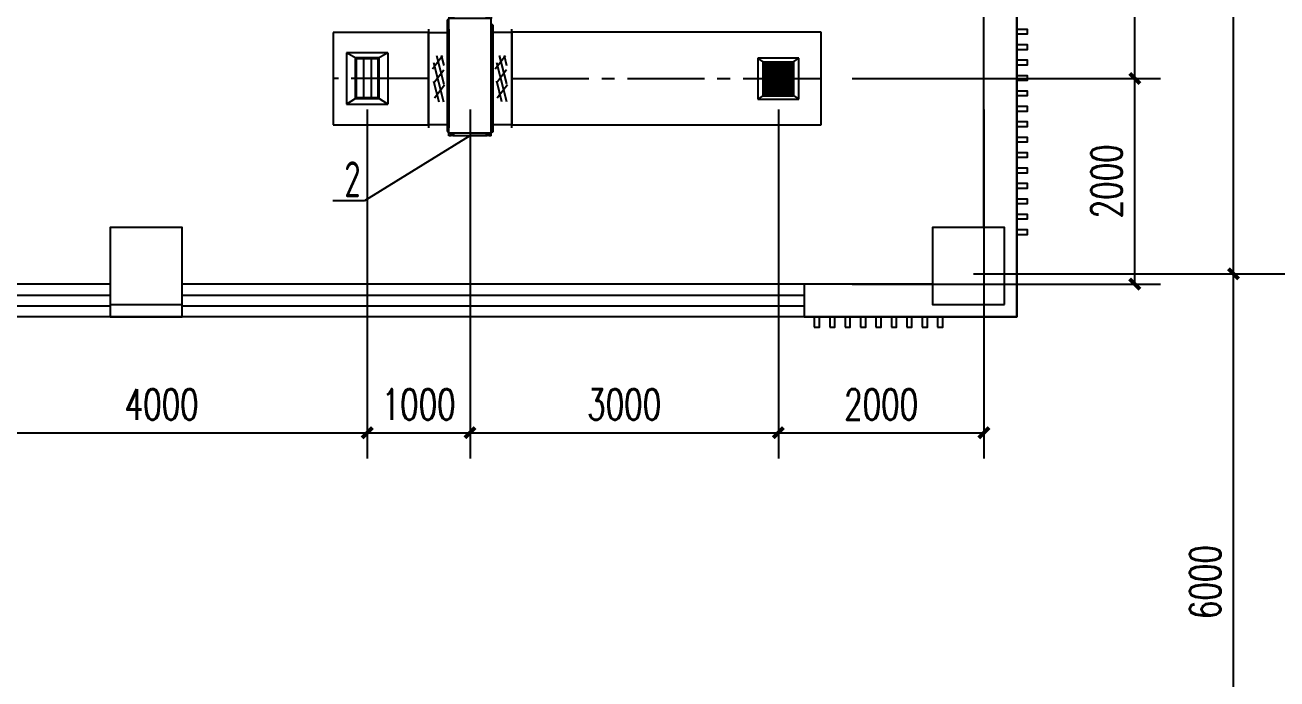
# Model space of a CAD drawing. Extents: x 1738143 to 1822243, y -608375 to -303375.
# Drawn here: x 1797160 to 1809341, y -586904 to -580542 of the extents above; entities that cross this region are included whole.
import ezdxf

# ---------------------------------------------------------------- set-up
doc = ezdxf.new("R2010")
doc.units = 0
doc.header["$LTSCALE"] = 1000
doc.header["$MEASUREMENT"] = 0
doc.linetypes.add('CENTER2', pattern=[1.125, 0.75, -0.125, 0.125, -0.125])
for name, color, linetype in [('AXIS', 3, 'Continuous'), ('COLUMN', 9, 'Continuous'), ('DUCT-排风风口', 7, 'Continuous'), ('DUCT-送风中心线', 5, 'CENTER2'), ('DUCT-送风法兰', 2, 'Continuous'), ('DUCT-送风管', 4, 'Continuous'), ('DUCT-送风管端线', 2, 'Continuous'), ('DUCT-送风阀门', 7, 'Continuous'), ('PUB_DIM', 3, 'Continuous'), ('TH_DIM', 3, 'Continuous'), ('TH_TEXT', 7, 'Continuous'), ('VRV-EQUIP', 7, 'Continuous'), ('WALL', 9, 'Continuous'), ('WINDOW', 4, 'Continuous')]:
    doc.layers.add(name, color=color, linetype=linetype)
doc.styles.add('_TCH_DIM_T3', font='SIMPLEX', dxfattribs={"width": 0.705882, "bigfont": 'GBCBIG'})
doc.styles.add('TSSD_Rein', font='Tssdeng.shx', dxfattribs={"width": 0.7, "bigfont": 'hztxt.shx'})
doc.dimstyles.new('_TCH_ARCH&&100', dxfattribs={"dimtxt": 297.5, "dimasz": 100, "dimexe": 250, "dimexo": 300, "dimgap": 126.25, "dimtad": 1, "dimdec": 0, "dimzin": 0, "dimdsep": 46, "dimtxsty": '_TCH_DIM_T3', "dimblk": 'ARCHTICK', "dimcen": 0.09, "dimclrt": 7, "dimazin": 2, "dimtfac": 1, "dimtdec": 0, "dimtix": 1, "dimtmove": 2, "dimatfit": 3, "dimfxl": 30, "dimtolj": 1, "dimtzin": 0, "dimarcsym": 0})

# ---------------------------------------------------------------- blocks, each defined once
blk = doc.blocks.new('_ArchTick')
at = {"color": 0, "linetype": 'ByBlock', "const_width": 0.4}
blk.add_lwpolyline([(-0.5, -0.5), (0.5, 0.5)], dxfattribs=at)
blk = doc.blocks.new('*D142')
at = {"layer": 'Defpoints', "color": 0, "transparency": 16777216}
for p in [(16304, 3281), (17636, 3281), (16304, -4719)]:
    blk.add_point(p, dxfattribs=at)
at = {"layer": 'PUB_DIM', "color": 0, "lineweight": -2, "transparency": 16777216}
for p, q in [((16604, 3281), (17886, 3281)), ((17636, -4719), (17636, 3281)), ((16604, -4719), (17886, -4719))]:
    blk.add_line(p, q, dxfattribs=at)
at = {"layer": 'PUB_DIM', "color": 0, "lineweight": -2, "transparency": 16777216, "xscale": 100, "yscale": 100, "zscale": 100}
for p, rotation in [((17636, 3281), 90), ((17636, -4719), 270)]:
    blk.add_blockref('_ArchTick', p, dxfattribs=dict(at, rotation=rotation))
at = {"layer": 'PUB_DIM', "color": 7, "transparency": 16777216, "insert": (17361, -719), "char_height": 297.5, "attachment_point": 5, "rotation": 90, "style": '_TCH_DIM_T3'}
blk.add_mtext('\\A1;8000', dxfattribs=at)
blk = doc.blocks.new('*D143')
at = {"layer": 'Defpoints', "color": 0, "transparency": 16777216}
for p in [(16304, -4719), (17636, -4719), (16304, -10719)]:
    blk.add_point(p, dxfattribs=at)
at = {"layer": 'PUB_DIM', "color": 0, "lineweight": -2, "transparency": 16777216}
for p, q in [((16604, -4719), (17886, -4719)), ((17636, -10719), (17636, -4719)), ((16604, -10719), (17886, -10719))]:
    blk.add_line(p, q, dxfattribs=at)
at = {"layer": 'PUB_DIM', "color": 0, "lineweight": -2, "transparency": 16777216, "xscale": 100, "yscale": 100, "zscale": 100}
for p, rotation in [((17636, -4719), 90), ((17636, -10719), 270)]:
    blk.add_blockref('_ArchTick', p, dxfattribs=dict(at, rotation=rotation))
at = {"layer": 'PUB_DIM', "color": 7, "transparency": 16777216, "insert": (17361, -7719), "char_height": 297.5, "attachment_point": 5, "rotation": 90, "style": '_TCH_DIM_T3'}
blk.add_mtext('\\A1;6000', dxfattribs=at)
blk = doc.blocks.new('*D289')
at = {"layer": 'Defpoints', "color": 0, "transparency": 16777216}
for p in [(16304, 3281), (17636, 3281), (16304, -4719)]:
    blk.add_point(p, dxfattribs=at)
at = {"layer": 'PUB_DIM', "color": 0, "lineweight": -2, "transparency": 16777216}
for p, q in [((16604, 3281), (17886, 3281)), ((17636, -4719), (17636, 3281)), ((16604, -4719), (17886, -4719))]:
    blk.add_line(p, q, dxfattribs=at)
at = {"layer": 'PUB_DIM', "color": 0, "lineweight": -2, "transparency": 16777216, "xscale": 100, "yscale": 100, "zscale": 100}
for p, rotation in [((17636, 3281), 90), ((17636, -4719), 270)]:
    blk.add_blockref('_ArchTick', p, dxfattribs=dict(at, rotation=rotation))
at = {"layer": 'PUB_DIM', "color": 7, "transparency": 16777216, "insert": (17361, -719), "char_height": 297.5, "attachment_point": 5, "rotation": 90, "style": '_TCH_DIM_T3'}
blk.add_mtext('\\A1;8000', dxfattribs=at)
blk = doc.blocks.new('*D290')
at = {"layer": 'Defpoints', "color": 0, "transparency": 16777216}
for p in [(16304, -4719), (17636, -4719), (16304, -10719)]:
    blk.add_point(p, dxfattribs=at)
at = {"layer": 'PUB_DIM', "color": 0, "lineweight": -2, "transparency": 16777216}
for p, q in [((16604, -4719), (17886, -4719)), ((17636, -10719), (17636, -4719)), ((16604, -10719), (17886, -10719))]:
    blk.add_line(p, q, dxfattribs=at)
at = {"layer": 'PUB_DIM', "color": 0, "lineweight": -2, "transparency": 16777216, "xscale": 100, "yscale": 100, "zscale": 100}
for p, rotation in [((17636, -4719), 90), ((17636, -10719), 270)]:
    blk.add_blockref('_ArchTick', p, dxfattribs=dict(at, rotation=rotation))
at = {"layer": 'PUB_DIM', "color": 7, "transparency": 16777216, "insert": (17361, -7719), "char_height": 297.5, "attachment_point": 5, "rotation": 90, "style": '_TCH_DIM_T3'}
blk.add_mtext('\\A1;6000', dxfattribs=at)
blk = doc.blocks.new('_FZHK')
blk.add_lwpolyline([(-0.5, -0.5), (0.5, -0.5), (0.5, 0.5), (-0.5, 0.5)], close=True)
blk = doc.blocks.new('$WINLIB2D$00000001')
at = {"color": 0}
for points in [[(-0.5, 0.5), (-0.5, -0.5)], [(-0.5, 0.5), (0.5, 0.5)], [(0.5, -0.5), (0.5, 0.5)], [(0.5, 0.1667), (-0.5, 0.1667)], [(0.5, -0.1667), (-0.5, -0.1667)], [(-0.5, -0.5), (0.5, -0.5)]]:
    blk.add_lwpolyline(points, dxfattribs=at)
blk = doc.blocks.new('*D599')
at = {"layer": 'Defpoints', "color": 0, "transparency": 16777216}
for p in [(16304, 3281), (17636, 3281), (16304, -4719)]:
    blk.add_point(p, dxfattribs=at)
at = {"layer": 'PUB_DIM', "color": 0, "lineweight": -2, "transparency": 16777216}
for p, q in [((16604, 3281), (17886, 3281)), ((17636, -4719), (17636, 3281)), ((16604, -4719), (17886, -4719))]:
    blk.add_line(p, q, dxfattribs=at)
at = {"layer": 'PUB_DIM', "color": 0, "lineweight": -2, "transparency": 16777216, "xscale": 100, "yscale": 100, "zscale": 100}
for p, rotation in [((17636, 3281), 90), ((17636, -4719), 270)]:
    blk.add_blockref('_ArchTick', p, dxfattribs=dict(at, rotation=rotation))
at = {"layer": 'PUB_DIM', "color": 7, "transparency": 16777216, "insert": (17361, -719), "char_height": 297.5, "attachment_point": 5, "rotation": 90, "style": '_TCH_DIM_T3'}
blk.add_mtext('\\A1;8000', dxfattribs=at)
blk = doc.blocks.new('*D600')
at = {"layer": 'Defpoints', "color": 0, "transparency": 16777216}
for p in [(16304, -4719), (17636, -4719), (16304, -10719)]:
    blk.add_point(p, dxfattribs=at)
at = {"layer": 'PUB_DIM', "color": 0, "lineweight": -2, "transparency": 16777216}
for p, q in [((16604, -4719), (17886, -4719)), ((17636, -10719), (17636, -4719)), ((16604, -10719), (17886, -10719))]:
    blk.add_line(p, q, dxfattribs=at)
at = {"layer": 'PUB_DIM', "color": 0, "lineweight": -2, "transparency": 16777216, "xscale": 100, "yscale": 100, "zscale": 100}
for p, rotation in [((17636, -4719), 90), ((17636, -10719), 270)]:
    blk.add_blockref('_ArchTick', p, dxfattribs=dict(at, rotation=rotation))
at = {"layer": 'PUB_DIM', "color": 7, "transparency": 16777216, "insert": (17361, -7719), "char_height": 297.5, "attachment_point": 5, "rotation": 90, "style": '_TCH_DIM_T3'}
blk.add_mtext('\\A1;6000', dxfattribs=at)
blk = doc.blocks.new('*D662')
at = {"layer": 'Defpoints', "color": 0, "transparency": 16777216}
for p in [(1804907, -577062), (1807958, -577062), (1804907, -581062)]:
    blk.add_point(p, dxfattribs=at)
at = {"layer": 'TH_DIM', "color": 0, "lineweight": -2, "transparency": 16777216}
for p, q in [((1805207, -577062), (1808208, -577062)), ((1807958, -581062), (1807958, -577062)), ((1805207, -581062), (1808208, -581062))]:
    blk.add_line(p, q, dxfattribs=at)
at = {"layer": 'TH_DIM', "color": 0, "lineweight": -2, "transparency": 16777216, "xscale": 100, "yscale": 100, "zscale": 100}
for p, rotation in [((1807958, -577062), 90), ((1807958, -581062), 270)]:
    blk.add_blockref('_ArchTick', p, dxfattribs=dict(at, rotation=rotation))
at = {"layer": 'TH_DIM', "color": 7, "transparency": 16777216, "insert": (1807683, -579062), "char_height": 297.5, "attachment_point": 5, "rotation": 90, "style": '_TCH_DIM_T3'}
blk.add_mtext('\\A1;4000', dxfattribs=at)
blk = doc.blocks.new('*D663')
at = {"layer": 'Defpoints', "color": 0, "transparency": 16777216}
for p in [(1804907, -581062), (1807958, -581062), (1804907, -583062)]:
    blk.add_point(p, dxfattribs=at)
at = {"layer": 'TH_DIM', "color": 0, "lineweight": -2, "transparency": 16777216}
for p, q in [((1805207, -581062), (1808208, -581062)), ((1807958, -583062), (1807958, -581062)), ((1805207, -583062), (1808208, -583062))]:
    blk.add_line(p, q, dxfattribs=at)
at = {"layer": 'TH_DIM', "color": 0, "lineweight": -2, "transparency": 16777216, "xscale": 100, "yscale": 100, "zscale": 100}
for p, rotation in [((1807958, -581062), 90), ((1807958, -583062), 270)]:
    blk.add_blockref('_ArchTick', p, dxfattribs=dict(at, rotation=rotation))
at = {"layer": 'TH_DIM', "color": 7, "transparency": 16777216, "insert": (1807683, -582062), "char_height": 297.5, "attachment_point": 5, "rotation": 90, "style": '_TCH_DIM_T3'}
blk.add_mtext('\\A1;2000', dxfattribs=at)
blk = doc.blocks.new('*D664')
at = {"layer": 'Defpoints', "color": 0, "transparency": 16777216}
for p in [(1804490, -581063), (1806490, -581063), (1806490, -584508)]:
    blk.add_point(p, dxfattribs=at)
at = {"layer": 'TH_DIM', "color": 0, "lineweight": -2, "transparency": 16777216}
for p, q in [((1804490, -581363), (1804490, -584758)), ((1806490, -581363), (1806490, -584758)), ((1804490, -584508), (1806490, -584508))]:
    blk.add_line(p, q, dxfattribs=at)
at = {"layer": 'TH_DIM', "color": 0, "lineweight": -2, "transparency": 16777216, "xscale": 100, "yscale": 100, "zscale": 100, "rotation": 180}
blk.add_blockref('_ArchTick', (1804490, -584508), dxfattribs=at)
at = {"layer": 'TH_DIM', "color": 0, "lineweight": -2, "transparency": 16777216, "xscale": 100, "yscale": 100, "zscale": 100}
blk.add_blockref('_ArchTick', (1806490, -584508), dxfattribs=at)
at = {"layer": 'TH_DIM', "color": 7, "transparency": 16777216, "insert": (1805490, -584233), "char_height": 297.5, "attachment_point": 5, "style": '_TCH_DIM_T3'}
blk.add_mtext('\\A1;2000', dxfattribs=at)
blk = doc.blocks.new('*D665')
at = {"layer": 'Defpoints', "color": 0, "transparency": 16777216}
for p in [(1801490, -581063), (1804490, -581063), (1804490, -584508)]:
    blk.add_point(p, dxfattribs=at)
at = {"layer": 'TH_DIM', "color": 0, "lineweight": -2, "transparency": 16777216}
for p, q in [((1801490, -581363), (1801490, -584758)), ((1804490, -581363), (1804490, -584758)), ((1801490, -584508), (1804490, -584508))]:
    blk.add_line(p, q, dxfattribs=at)
at = {"layer": 'TH_DIM', "color": 0, "lineweight": -2, "transparency": 16777216, "xscale": 100, "yscale": 100, "zscale": 100, "rotation": 180}
blk.add_blockref('_ArchTick', (1801490, -584508), dxfattribs=at)
at = {"layer": 'TH_DIM', "color": 0, "lineweight": -2, "transparency": 16777216, "xscale": 100, "yscale": 100, "zscale": 100}
blk.add_blockref('_ArchTick', (1804490, -584508), dxfattribs=at)
at = {"layer": 'TH_DIM', "color": 7, "transparency": 16777216, "insert": (1802990, -584233), "char_height": 297.5, "attachment_point": 5, "style": '_TCH_DIM_T3'}
blk.add_mtext('\\A1;3000', dxfattribs=at)
blk = doc.blocks.new('*D666')
at = {"layer": 'Defpoints', "color": 0, "transparency": 16777216}
for p in [(1800490, -581063), (1801490, -581063), (1801490, -584508)]:
    blk.add_point(p, dxfattribs=at)
at = {"layer": 'TH_DIM', "color": 0, "lineweight": -2, "transparency": 16777216}
for p, q in [((1800490, -581363), (1800490, -584758)), ((1801490, -581363), (1801490, -584758)), ((1800490, -584508), (1801490, -584508))]:
    blk.add_line(p, q, dxfattribs=at)
at = {"layer": 'TH_DIM', "color": 0, "lineweight": -2, "transparency": 16777216, "xscale": 100, "yscale": 100, "zscale": 100, "rotation": 180}
blk.add_blockref('_ArchTick', (1800490, -584508), dxfattribs=at)
at = {"layer": 'TH_DIM', "color": 0, "lineweight": -2, "transparency": 16777216, "xscale": 100, "yscale": 100, "zscale": 100}
blk.add_blockref('_ArchTick', (1801490, -584508), dxfattribs=at)
at = {"layer": 'TH_DIM', "color": 7, "transparency": 16777216, "insert": (1800990, -584233), "char_height": 297.5, "attachment_point": 5, "style": '_TCH_DIM_T3'}
blk.add_mtext('\\A1;1000', dxfattribs=at)
blk = doc.blocks.new('*D667')
at = {"layer": 'Defpoints', "color": 0, "transparency": 16777216}
for p in [(1796490, -581063), (1800490, -581063), (1800490, -584508)]:
    blk.add_point(p, dxfattribs=at)
at = {"layer": 'TH_DIM', "color": 0, "lineweight": -2, "transparency": 16777216}
for p, q in [((1796490, -581363), (1796490, -584758)), ((1800490, -581363), (1800490, -584758)), ((1796490, -584508), (1800490, -584508))]:
    blk.add_line(p, q, dxfattribs=at)
at = {"layer": 'TH_DIM', "color": 0, "lineweight": -2, "transparency": 16777216, "xscale": 100, "yscale": 100, "zscale": 100, "rotation": 180}
blk.add_blockref('_ArchTick', (1796490, -584508), dxfattribs=at)
at = {"layer": 'TH_DIM', "color": 0, "lineweight": -2, "transparency": 16777216, "xscale": 100, "yscale": 100, "zscale": 100}
blk.add_blockref('_ArchTick', (1800490, -584508), dxfattribs=at)
at = {"layer": 'TH_DIM', "color": 7, "transparency": 16777216, "insert": (1798490, -584233), "char_height": 297.5, "attachment_point": 5, "style": '_TCH_DIM_T3'}
blk.add_mtext('\\A1;4000', dxfattribs=at)
blk = doc.blocks.new('$风口$00000108')
for p, q in [((-250, 135), (-190, 75)), ((-250, -135), (-250, 135)), ((250, 135), (200, 75)), ((250, 135), (250, -135)), ((200, 25), (-190, 25)), ((-250, -135), (-190, -75)), ((200, -25), (-190, -25)), ((200, -75), (250, -135)), ((250, -135), (-250, -135))]:
    blk.add_line(p, q)
at = {"linetype": 'Continuous'}
blk.add_line((250, 135), (-250, 135), dxfattribs=at)
at = {"lineweight": 40}
for p, q in [((-190, 75), (200, 75)), ((-190, -75), (-190, 75)), ((200, 75), (200, -75)), ((-190, -75), (200, -75))]:
    blk.add_line(p, q, dxfattribs=at)
blk = doc.blocks.new('$风口$00000138')
for p, q in [((-195, 130), (195, 130)), ((-195, -130), (-195, 130)), ((-160, 95), (-195, 130)), ((160, 95), (-160, 95)), ((160, 95), (195, 130)), ((160, -95), (160, 95)), ((195, 130), (195, -130)), ((-160, -95), (-195, -130)), ((195, -130), (-195, -130)), ((-160, -95), (160, -95)), ((160, -95), (195, -130))]:
    blk.add_line(p, q)
at = {"lineweight": 40}
blk.add_line((-160, 95), (-160, -95), dxfattribs=at)
at = {"lineweight": -3}
for p, q in [((-140, -95), (-140, 95)), ((-135, 95), (-135, -95)), ((-115, -95), (-115, 95)), ((-110, 95), (-110, -95)), ((-90, -95), (-90, 95)), ((-85, 95), (-85, -95)), ((-65, -95), (-65, 95)), ((-60, 95), (-60, -95)), ((-40, -95), (-40, 95)), ((-35, 95), (-35, -95)), ((-15, -95), (-15, 95)), ((-10, 95), (-10, -95)), ((10, -95), (10, 95)), ((15, 95), (15, -95)), ((35, -95), (35, 95)), ((40, 95), (40, -95)), ((60, -95), (60, 95)), ((65, 95), (65, -95)), ((85, -95), (85, 95)), ((90, 95), (90, -95)), ((110, -95), (110, 95)), ((115, 95), (115, -95)), ((135, -95), (135, 95)), ((140, 95), (140, -95)), ((-140, 68.5), (-160, 68.5)), ((-160, 64), (-140, 64)), ((-140, 42), (-160, 42)), ((-160, 37.5), (-140, 37.5)), ((-140, 15.5), (-160, 15.5)), ((-160, 11), (-140, 11)), ((-115, 68.5), (-135, 68.5)), ((-135, 64), (-115, 64)), ((-115, 42), (-135, 42)), ((-135, 37.5), (-115, 37.5)), ((-115, 15.5), (-135, 15.5)), ((-135, 11), (-115, 11)), ((-90, 68.5), (-110, 68.5)), ((-110, 64), (-90, 64)), ((-90, 42), (-110, 42)), ((-110, 37.5), (-90, 37.5)), ((-90, 15.5), (-110, 15.5)), ((-110, 11), (-90, 11)), ((-65, 68.5), (-85, 68.5)), ((-85, 64), (-65, 64)), ((-65, 42), (-85, 42)), ((-85, 37.5), (-65, 37.5)), ((-65, 15.5), (-85, 15.5)), ((-85, 11), (-65, 11)), ((-40, 68.5), (-60, 68.5)), ((-60, 64), (-40, 64)), ((-40, 42), (-60, 42)), ((-60, 37.5), (-40, 37.5)), ((-40, 15.5), (-60, 15.5)), ((-60, 11), (-40, 11)), ((-15, 68.5), (-35, 68.5)), ((-35, 64), (-15, 64)), ((-15, 42), (-35, 42)), ((-35, 37.5), (-15, 37.5)), ((-15, 15.5), (-35, 15.5)), ((-35, 11), (-15, 11)), ((10, 68.5), (-10, 68.5)), ((-10, 64), (10, 64)), ((10, 42), (-10, 42)), ((-10, 37.5), (10, 37.5)), ((10, 15.5), (-10, 15.5)), ((-10, 11), (10, 11)), ((35, 68.5), (15, 68.5)), ((15, 64), (35, 64)), ((35, 42), (15, 42)), ((15, 37.5), (35, 37.5)), ((35, 15.5), (15, 15.5)), ((15, 11), (35, 11)), ((60, 68.5), (40, 68.5)), ((40, 64), (60, 64)), ((60, 42), (40, 42)), ((40, 37.5), (60, 37.5)), ((60, 15.5), (40, 15.5)), ((40, 11), (60, 11)), ((85, 68.5), (65, 68.5)), ((65, 64), (85, 64)), ((85, 42), (65, 42)), ((65, 37.5), (85, 37.5)), ((85, 15.5), (65, 15.5)), ((65, 11), (85, 11)), ((110, 68.5), (90, 68.5)), ((90, 64), (110, 64)), ((110, 42), (90, 42)), ((90, 37.5), (110, 37.5)), ((110, 15.5), (90, 15.5)), ((90, 11), (110, 11)), ((135, 68.5), (115, 68.5)), ((115, 64), (135, 64)), ((135, 42), (115, 42)), ((115, 37.5), (135, 37.5)), ((135, 15.5), (115, 15.5)), ((115, 11), (135, 11)), ((160, 68.5), (140, 68.5)), ((140, 64), (160, 64)), ((160, 42), (140, 42)), ((140, 37.5), (160, 37.5)), ((160, 15.5), (140, 15.5)), ((140, 11), (160, 11)), ((-140, -11), (-160, -11)), ((-160, -15.5), (-140, -15.5)), ((-140, -37.5), (-160, -37.5)), ((-160, -42), (-140, -42)), ((-140, -64), (-160, -64)), ((-160, -68.5), (-140, -68.5)), ((-115, -11), (-135, -11)), ((-135, -15.5), (-115, -15.5)), ((-115, -37.5), (-135, -37.5)), ((-135, -42), (-115, -42)), ((-115, -64), (-135, -64)), ((-135, -68.5), (-115, -68.5)), ((-90, -11), (-110, -11)), ((-110, -15.5), (-90, -15.5)), ((-90, -37.5), (-110, -37.5)), ((-110, -42), (-90, -42)), ((-90, -64), (-110, -64)), ((-110, -68.5), (-90, -68.5)), ((-65, -11), (-85, -11)), ((-85, -15.5), (-65, -15.5)), ((-65, -37.5), (-85, -37.5)), ((-85, -42), (-65, -42)), ((-65, -64), (-85, -64)), ((-85, -68.5), (-65, -68.5)), ((-40, -11), (-60, -11)), ((-60, -15.5), (-40, -15.5)), ((-40, -37.5), (-60, -37.5)), ((-60, -42), (-40, -42)), ((-40, -64), (-60, -64)), ((-60, -68.5), (-40, -68.5)), ((-15, -11), (-35, -11)), ((-35, -15.5), (-15, -15.5)), ((-15, -37.5), (-35, -37.5)), ((-35, -42), (-15, -42)), ((-15, -64), (-35, -64)), ((-35, -68.5), (-15, -68.5)), ((10, -11), (-10, -11)), ((-10, -15.5), (10, -15.5)), ((10, -37.5), (-10, -37.5)), ((-10, -42), (10, -42)), ((10, -64), (-10, -64)), ((-10, -68.5), (10, -68.5)), ((35, -11), (15, -11)), ((15, -15.5), (35, -15.5)), ((35, -37.5), (15, -37.5)), ((15, -42), (35, -42)), ((35, -64), (15, -64)), ((15, -68.5), (35, -68.5)), ((60, -11), (40, -11)), ((40, -15.5), (60, -15.5)), ((60, -37.5), (40, -37.5)), ((40, -42), (60, -42)), ((60, -64), (40, -64)), ((40, -68.5), (60, -68.5)), ((85, -11), (65, -11)), ((65, -15.5), (85, -15.5)), ((85, -37.5), (65, -37.5)), ((65, -42), (85, -42)), ((85, -64), (65, -64)), ((65, -68.5), (85, -68.5)), ((110, -11), (90, -11)), ((90, -15.5), (110, -15.5)), ((110, -37.5), (90, -37.5)), ((90, -42), (110, -42)), ((110, -64), (90, -64)), ((90, -68.5), (110, -68.5)), ((135, -11), (115, -11)), ((115, -15.5), (135, -15.5)), ((135, -37.5), (115, -37.5)), ((115, -42), (135, -42)), ((135, -64), (115, -64)), ((115, -68.5), (135, -68.5)), ((160, -11), (140, -11)), ((140, -15.5), (160, -15.5)), ((160, -37.5), (140, -37.5)), ((140, -42), (160, -42)), ((160, -64), (140, -64)), ((140, -68.5), (160, -68.5))]:
    blk.add_line(p, q, dxfattribs=at)
blk = doc.blocks.new('$VRV_海信日立$00000013')
for p, q in [((-450, 135), (-430, 135)), ((-450, 135), (-450, 118.25)), ((-443.5, 118.25), (-450, 118.25)), ((-443.5, 111.75), (-450, 111.75)), ((-450, 111.75), (-450, -111.75)), ((-443.5, 118.25), (-443.5, 121.5)), ((-443.5, 108.5), (-443.5, 111.75)), ((-436.5, 121.5), (-436.5, 108.5)), ((-430, 135), (-430, -135)), ((-429.6, 134.6), (-430, 134.6)), ((-430, -0.5), (-430, 134.6)), ((-429.6, 135), (-429.6, 134.6)), ((-429.6, 135), (389, 135)), ((-429, 135.5), (-429, 135)), ((389, 135.5), (-429, 135.5)), ((389, 135), (-429, 135)), ((382, 147.5), (-422, 147.5)), ((-422, 147.5), (-422, 135.5)), ((375, 135.5), (375, 135)), ((382, 147.5), (382, 135.5)), ((389, 135.5), (389, 135)), ((389, 134.6), (389, 135)), ((430, 134.6), (389, 134.6)), ((430, 134.6), (429.6, 134.6)), ((430, 135), (430, -135)), ((450, 135), (430, 135)), ((430, 134.6), (430, -6.5)), ((436.5, 121.5), (436.5, 108.5)), ((443.5, 118.25), (443.5, 121.5)), ((443.5, 118.25), (450, 118.25)), ((443.5, 111.75), (450, 111.75)), ((443.5, 108.5), (443.5, 111.75)), ((450, 135), (450, 118.25)), ((450, 111.75), (450, -111.75)), ((430, -46.617211), (430, -74.743728)), ((-443.5, -111.75), (-450, -111.75)), ((-450, -118.25), (-450, -135)), ((-443.5, -118.25), (-450, -118.25)), ((-450, -135), (-430, -135)), ((-443.5, -108.5), (-443.5, -111.75)), ((-443.5, -118.25), (-443.5, -121.5)), ((-436.5, -121.5), (-436.5, -108.5)), ((-430, -134.6), (-429.6, -134.6)), ((-429.6, -134.6), (-429.6, -135)), ((-429.6, -135), (-425, -135)), ((-425, -135), (425.014933, -135)), ((-425, -135.5), (-425, -135)), ((-425, -135.5), (425.014933, -135.5)), ((-418, -147.5), (-418, -135)), ((418, -147.5), (-418, -147.5)), ((418, -135.5), (418, -147.5)), ((425, -135), (425, -135.5)), ((429.6, -135), (425.014933, -135)), ((430, -134.6), (429.6, -134.6)), ((429.6, -134.6), (429.6, -135)), ((430, -84.256272), (430, -135)), ((450, -135), (430, -135)), ((436.5, -108.5), (436.5, -121.5)), ((443.5, -108.5), (443.5, -111.75)), ((443.5, -111.75), (450, -111.75)), ((443.5, -118.25), (450, -118.25)), ((443.5, -118.25), (443.5, -121.5)), ((450, -118.25), (450, -135))]:
    blk.add_line(p, q)
for centre, start, end in [((-440, 121.5), 90, 180), ((-440, 108.5), 180, 270), ((-440, 121.5), 0, 90), ((-440, 108.5), 270, 0), ((440, 121.5), 90, 180), ((440, 108.5), 180, 270), ((440, 121.5), 0, 90), ((440, 108.5), 270, 0), ((-440, -108.5), 90, 180), ((-440, -121.5), 180, 270), ((-440, -108.5), 0, 90), ((-440, -121.5), 270, 0), ((440, -108.5), 90, 180), ((440, -121.5), 180, 270), ((440, -108.5), 0, 90), ((440, -121.5), 270, 0)]:
    blk.add_arc(centre, 3.5, start, end)
blk = doc.blocks.new('00000589Body')
at = {"color": 0, "linetype": 'ByBlock', "lineweight": -2}
for p, q in [((250, 500), (-250, 500)), ((-250, -500), (-250, 500)), ((250, -500), (250, 500)), ((-250, -500), (250, -500))]:
    blk.add_line(p, q, dxfattribs=at)
at = {"color": 0, "linetype": 'ByBlock'}
for p, q in [((-125, -174), (120, 250)), ((-125, 26), (4, 250)), ((145, 69), (-105, 213)), ((125, -93), (-125, 51)), ((-53, -250), (125, 59)), ((96, -246), (-154, -102)), ((62, -250), (125, -141))]:
    blk.add_line(p, q, dxfattribs=at)
blk = doc.blocks.new('A$C5FE91731')
at = {"color": 175}
for points in [[(15526.8, -2338.9), (15626.8, -2338.9), (15626.8, -2388.9), (15526.8, -2388.9)], [(15526.8, -2488.9), (15626.8, -2488.9), (15626.8, -2538.9), (15526.8, -2538.9)], [(15526.8, -2638.9), (15626.8, -2638.9), (15626.8, -2688.9), (15526.8, -2688.9)], [(15526.8, -2788.9), (15626.8, -2788.9), (15626.8, -2838.9), (15526.8, -2838.9)], [(15526.8, -2938.9), (15626.8, -2938.9), (15626.8, -2988.9), (15526.8, -2988.9)], [(15526.8, -3088.9), (15626.8, -3088.9), (15626.8, -3138.9), (15526.8, -3138.9)], [(15526.8, -3238.9), (15626.8, -3238.9), (15626.8, -3288.9), (15526.8, -3288.9)], [(15526.8, -3388.9), (15626.8, -3388.9), (15626.8, -3438.9), (15526.8, -3438.9)], [(15526.8, -3538.9), (15626.8, -3538.9), (15626.8, -3588.9), (15526.8, -3588.9)], [(15526.8, -3688.9), (15626.8, -3688.9), (15626.8, -3738.9), (15526.8, -3738.9)], [(15526.8, -3838.9), (15626.8, -3838.9), (15626.8, -3888.9), (15526.8, -3888.9)], [(15526.8, -3988.9), (15626.8, -3988.9), (15626.8, -4038.9), (15526.8, -4038.9)], [(15526.8, -4138.9), (15626.8, -4138.9), (15626.8, -4188.9), (15526.8, -4188.9)], [(15526.8, -4288.9), (15626.8, -4288.9), (15626.8, -4338.9), (15526.8, -4338.9)]]:
    blk.add_lwpolyline(points, dxfattribs=at)
for points in [[(13556.8, -5238.9), (13606.8, -5238.9), (13606.8, -5138.9), (13556.8, -5138.9)], [(13706.8, -5238.9), (13756.8, -5238.9), (13756.8, -5138.9), (13706.8, -5138.9)], [(13856.8, -5238.9), (13906.8, -5238.9), (13906.8, -5138.9), (13856.8, -5138.9)], [(14006.8, -5238.9), (14056.8, -5238.9), (14056.8, -5138.9), (14006.8, -5138.9)], [(14156.8, -5238.9), (14206.8, -5238.9), (14206.8, -5138.9), (14156.8, -5138.9)], [(14306.8, -5238.9), (14356.8, -5238.9), (14356.8, -5138.9), (14306.8, -5138.9)], [(14456.8, -5238.9), (14506.8, -5238.9), (14506.8, -5138.9), (14456.8, -5138.9)], [(14606.8, -5238.9), (14656.8, -5238.9), (14656.8, -5138.9), (14606.8, -5138.9)], [(14756.8, -5238.9), (14806.8, -5238.9), (14806.8, -5138.9), (14756.8, -5138.9)]]:
    blk.add_lwpolyline(points, close=True, dxfattribs=at)
at = {"layer": 'AXIS'}
blk.add_line((15106.8, -4718.9), (19106.8, -4718.9), dxfattribs=at)
at = {"layer": 'WALL'}
for p, q in [((15526.8, -5138.9), (15526.8, 3281.1)), ((15206.8, -4268.9), (15206.8, 2906.1)), ((14706.8, -4818.9), (13456.8, -4818.9)), ((13456.8, -4818.9), (13456.8, -5138.9)), ((6706.8, -5018.9), (6706.8, -5138.9)), ((7406.8, -5138.9), (7406.8, -5018.9)), ((6706.8, -5138.9), (7106.8, -5138.9)), ((7106.8, -5138.9), (7406.8, -5138.9)), ((13456.8, -5138.9), (15526.8, -5138.9))]:
    blk.add_line(p, q, dxfattribs=at)
at = {"layer": 'COLUMN', "xscale": 749.9990233506542, "yscale": 700, "zscale": 700, "rotation": 90}
for p in [(7056.8, -4643.9), (15056.8, -4643.9)]:
    blk.add_blockref('_FZHK', p, dxfattribs=at)
at = {"layer": 'WINDOW', "yscale": -320, "rotation": 180}
for p, xscale, zscale in [((3056.9, -4978.9), 7299.666666663485, 7299.666666663485), ((10431.8, -4978.9), 6050.00000000326, 6050.00000000326)]:
    blk.add_blockref('$WINLIB2D$00000001', p, dxfattribs=dict(at, xscale=xscale, zscale=zscale))
at = {"layer": 'PUB_DIM'}
for p1, p2, picture, middle in [((16304, -4718.9), (16304, 3281.1), '*D142', (17361.2, -718.9)), ((16304, -4718.9), (16304, 3281.1), '*D289', (17361.2, -718.9)), ((16304, -4718.9), (16304, 3281.1), '*D599', (17361.2, -718.9)), ((16304, -10718.9), (16304, -4718.9), '*D143', (17361.2, -7718.9)), ((16304, -10718.9), (16304, -4718.9), '*D290', (17361.2, -7718.9)), ((16304, -10718.9), (16304, -4718.9), '*D600', (17361.2, -7718.9))]:
    dim = blk.add_aligned_dim(p1=p1, p2=p2, distance=-1332.2, dimstyle='_TCH_ARCH&&100', dxfattribs=at)
    dim.commit()
    dim.dimension.update_dxf_attribs({"geometry": picture, "text_midpoint": middle})

msp = doc.modelspace()

# ---------------------------------------------------------------- linework, layer by layer
for p, q in [((1801489.1, -581620.6, 2500), (1800463.2, -582252.3, -1899.8)), ((1800463.2, -582252.3, -1899.8), (1800155.9, -582252.3, -1899.8))]:
    msp.add_line(p, q)
msp.add_lwpolyline([(1757969.7, -561291.6), (1765969.7, -561291.6), (1765969.7, -558541.6), (1806809.7, -558541.6), (1806809.7, -583381.6), (1757969.7, -583381.6), (1757969.7, -561291.6)])
at = {"layer": 'DUCT-送风中心线'}
for p, q in [((1801084.9, -581062.9), (1800158.4, -581062.9)), ((1801896.3, -581061.6), (1804907.4, -581061.6))]:
    msp.add_line(p, q, dxfattribs=at)
at = {"layer": 'DUCT-送风法兰'}
for p, q in [((1801085, -580582.9), (1801085, -581542.9)), ((1801285.2, -580582.9), (1801285.2, -581542.9)), ((1801696, -581541.6), (1801696, -580581.6)), ((1801896.2, -581541.6), (1801896.2, -580581.6))]:
    msp.add_line(p, q, dxfattribs=at)
at = {"layer": 'DUCT-送风管'}
for p, q in [((1801084.9, -580612.9), (1800158.4, -580612.9)), ((1800158.4, -580612.9), (1800158.4, -581512.9)), ((1801085.1, -580612.9), (1801285.1, -580612.9)), ((1801696.1, -580611.6), (1801896.1, -580611.6)), ((1804907.4, -580611.6), (1801896.3, -580611.6)), ((1804907.4, -581511.6), (1804907.4, -580611.6)), ((1800158.4, -581512.9), (1801084.9, -581512.9)), ((1801285.1, -581512.9), (1801085.1, -581512.9)), ((1801896.1, -581511.6), (1801696.1, -581511.6)), ((1801896.3, -581511.6), (1804907.4, -581511.6))]:
    msp.add_line(p, q, dxfattribs=at)
at = {"layer": 'DUCT-送风管端线'}
for p, q in [((1801084.9, -581512.9), (1801084.9, -580612.9)), ((1801085.1, -581512.9), (1801085.1, -580612.9)), ((1801285.1, -581512.9), (1801285.1, -580612.9)), ((1801696.1, -581511.6), (1801696.1, -580611.6)), ((1801896.1, -581511.6), (1801896.1, -580611.6)), ((1801896.3, -580611.6), (1801896.3, -581511.6))]:
    msp.add_line(p, q, dxfattribs=at)

# ---------------------------------------------------------------- block references
msp.add_blockref('A$C5FE91731', (1791282.9, -578242.7))
at = {"layer": 'DUCT-排风风口', "yscale": -1.481481481481482, "rotation": 90.00000000000001}
msp.add_blockref('$风口$00000108', (1800489.7, -581062.9, 2600), dxfattribs=at)
at = {"layer": 'DUCT-排风风口', "xscale": 1.025641025641026, "yscale": -1.538461538461539, "rotation": 90.00000000000001}
msp.add_blockref('$风口$00000138', (1804489.7, -581062.9, 2600), dxfattribs=at)
at = {"layer": 'DUCT-送风阀门', "xscale": -0.4, "yscale": 0.9, "rotation": 180}
for p in [(1801185.1, -581062.9, 2500), (1801796.1, -581061.6, 2500)]:
    msp.add_blockref('00000589Body', p, dxfattribs=at)
at = {"layer": 'VRV-EQUIP', "xscale": 1.3, "yscale": -1.515254237288136, "rotation": 90.00000000000001}
msp.add_blockref('$VRV_海信日立$00000013', (1801489.9, -581035.6, 2500), dxfattribs=at)

# ---------------------------------------------------------------- texts
at = {"layer": 'TH_TEXT', "style": 'TSSD_Rein', "width": 0.7}
msp.add_text('2', height=350, dxfattribs=at).set_placement((1800266.4, -582217.8, -1899.8))

# ---------------------------------------------------------------- dimensions: what is measured, and where the dimension line sits
at = {"layer": 'TH_DIM'}
for p1, p2, distance, picture, middle in [((1804907.4, -581061.6), (1804907.4, -577061.6), -3050.6, '*D662', (1807683.1, -579061.6)), ((1804907.4, -583061.6), (1804907.4, -581061.6), -3050.6, '*D663', (1807683.1, -582061.6)), ((1796489.7, -581062.9), (1800489.7, -581062.9), -3445.1, '*D667', (1798489.7, -584233)), ((1800489.7, -581062.9), (1801489.9, -581062.9), -3445.1, '*D666', (1800989.8, -584233)), ((1801489.9, -581062.9), (1804489.7, -581062.9), -3445.1, '*D665', (1802989.8, -584233)), ((1804489.7, -581062.9), (1806489.7, -581062.9), -3445.1, '*D664', (1805489.7, -584233))]:
    dim = msp.add_aligned_dim(p1=p1, p2=p2, distance=distance, dimstyle='_TCH_ARCH&&100', dxfattribs=at)
    dim.commit()
    dim.dimension.update_dxf_attribs({"geometry": picture, "text_midpoint": middle})

doc.saveas('drawing.dxf')
